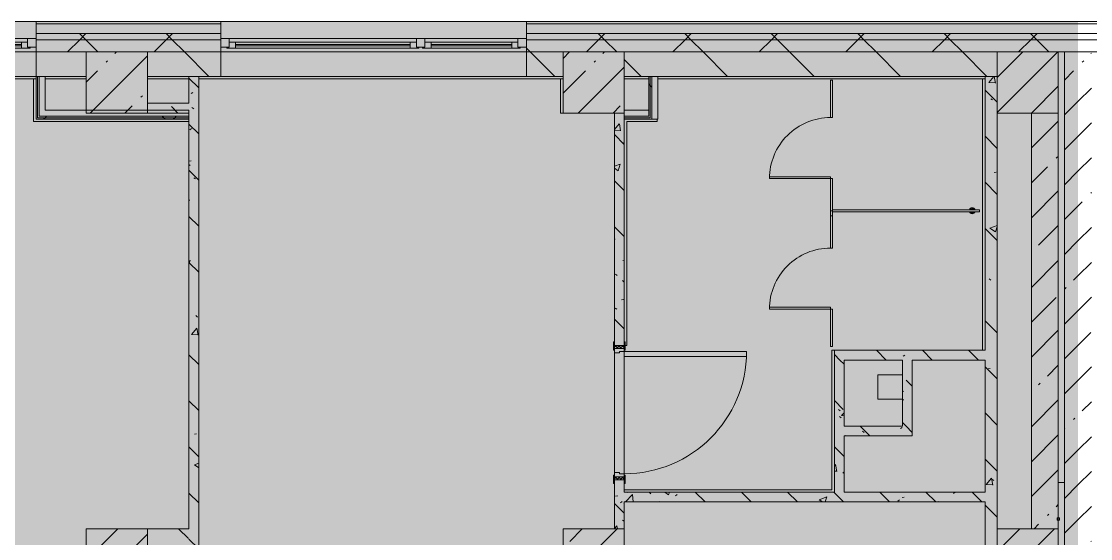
# Model space of a CAD drawing. Header units: millimetres. Extents: x 35157 to 232994, y -8553 to 29000.
# Drawn here: x 182203 to 190948, y 23120 to 27350 of the extents above; entities that cross this region are included whole.
import ezdxf

# ---------------------------------------------------------------- set-up
doc = ezdxf.new("R2010")
doc.units = ezdxf.units.MM
doc.layers.add('A-DETL-GENF-2', color=7, linetype='Continuous', lineweight=9, true_color=0xc0c0c0, transparency=0.4)
for name, color, linetype, lineweight, true_color in [('A-DOOR-3', 7, 'Continuous', 5, 0xaaaaaa), ('A-DOOR-4', 7, 'Continuous', 5, 0xe2e2e2), ('A-DOOR-5', 7, 'Continuous', 5, 0xb7b7b7), ('A-DOOR-6', 7, 'Continuous', 5, 0x737373), ('A-DOOR-FRAM-2', 7, 'Continuous', 5, 0xe2e2e2), ('A-DOOR-FRAM-3', 7, 'Continuous', 5, 0xaaaaaa), ('A-DOOR-FRAM-4', 7, 'Continuous', 5, 0xb7b7b7), ('A-FLOR-2', 7, 'Continuous', 5, 0xb7b7b7), ('A-GENM-1', 7, 'Continuous', 5, 0x737373), ('A-GENM-2', 7, 'Continuous', 5, 0xe2ddcd), ('A-GLAZ-3', 7, 'Continuous', 5, 0x737373), ('A-WALL-10', 7, 'Continuous', 9, 0x737373), ('A-WALL-11', 7, 'Continuous', 5, 0x737373), ('I-WALL-21', 7, 'Continuous', 5, 0xe7e7e7), ('I-WALL-22', 7, 'Continuous', 9, 0xe7e7e7), ('I-WALL-24', 7, 'Continuous', 5, 0x737373), ('I-WALL-25', 7, 'Continuous', 5, 0x787878), ('S-COLS-2', 7, 'Continuous', 5, 0x737373)]:
    doc.layers.add(name, color=color, linetype=linetype, lineweight=lineweight, true_color=true_color)
for name, color, linetype, lineweight in [('A-WALL', 7, 'Continuous', 9), ('A-WALL-9', 7, 'Continuous', 5), ('I-WALL-23', 7, 'Continuous', 5), ('S-COLS-1', 7, 'Continuous', 5)]:
    doc.layers.add(name, color=color, linetype=linetype, lineweight=lineweight)
pattern_1 = [(45, (105984, 0), (-285.1231, 285.1231), []), (45, (106269.13, 0), (-285.1231, 285.1231), [504.031, -100.806, 16.764, -84.042])]
pattern_2 = [(135, (105984, 0), (-377.1708, -377.1708), [533.4, -88.9, 17.78, -88.9]), (135, (105984, 376.94), (-377.1708, -377.1708), []), (50, (105984, 0), (637.6445, -55.7866), [66.675, -733.425]), (355, (105984, 0), (-123.3494, 668.699), [53.34, -586.74]), (100.451, (106037.14, -4.65), (514.299, 612.908), [56.665, -623.315]), (46.184, (105984, 177.8), (948.7764, -147.15), [100.012, -1100.137]), (96.636, (106063.1, 165.5), (830.909, 865.997), [84.998, -934.973]), (351.184, (105984, 177.8), (830.918, 865.988), [80.01, -880.11]), (21, (106072.9, 133.35), (530.6506, -357.9283), [66.675, -733.425]), (326, (106072.9, 133.35), (216.308, 644.6585), [53.34, -586.74]), (71.451, (106117.1, 103.5), (746.9596, 286.7243), [56.665, -623.315]), (37.5, (105984, 0), (10.81053, 295.9426), [16.764, -562.864, 16.764, -578.866, -588.962]), (37.5, (105984, 0), (10.81053, 295.9426), [-1175.258, 16.764, -572.198]), (7.5, (105984, 0), (233.8692, 350.6318), [16.764, -322.834, 16.764, -549.529, -224.472]), (7.5, (105984, 0), (233.8692, 350.6318), [-905.891, 16.764, -207.708]), (327.5, (105785.76, 0), (474.5678, -20.0513), [16.764, -205.486, 16.764, -676.656, -920.115]), (327.5, (105785.76, 0), (474.5678, -20.0513), [-915.67, 16.764, -903.351]), (317.5, (105696.86, 0), (518.4522, 88.9934), [16.764, -272.161, 16.764, -443.738, -653.415]), (317.5, (105696.86, 0), (518.4522, 88.9934), [-749.427, 16.764, -636.651])]
pattern_3 = [(45, (105984, 0), (-353.5534, 353.5534), []), (135, (105984, 0), (-353.5534, -353.5534), [])]
pattern_4 = [(45, (105984, 0), (-530.33, 530.33), []), (135, (105984, 0), (-530.33, -530.33), [])]

# ---------------------------------------------------------------- blocks, each defined once
blk = doc.blocks.new('BSC_Колонна _Прямоугольная - 500х500-23287078-2_4_2_птичка')
at = {"layer": 'S-COLS-1'}
h = blk.add_hatch(dxfattribs=at)
h.set_pattern_fill('FP_98', color=256, style=0, pattern_type=2)
h.set_pattern_definition([(45, (-84450, -22950), (-285.1231, 285.1231), []), (45, (-84164.88, -22950), (-285.1231, 285.1231), [504.031, -100.806, 16.764, -84.042])])
h.paths.add_polyline_path([(-250, -250), (250, -250), (250, 250), (-250, 250), (-250, -160)])
at = {"layer": 'S-COLS-2'}
for p, q in [((250, 250), (-250, 250)), ((-250, 250), (-250, -250)), ((250, -250), (250, 250)), ((-250, -250), (250, -250))]:
    blk.add_line(p, q, dxfattribs=at)
blk = doc.blocks.new('BSC_Колонна _Прямоугольная - 500х500-V115-2_4_2_птичка')
at = {"layer": 'S-COLS-1'}
h = blk.add_hatch(dxfattribs=at)
h.set_pattern_fill('FP_118', color=256, style=0, pattern_type=2)
h.set_pattern_definition([(45, (-77000, -22950), (-285.1231, 285.1231), []), (45, (-76714.88, -22950), (-285.1231, 285.1231), [504.031, -100.806, 16.764, -84.042])])
h.paths.add_polyline_path([(-250, -250), (250, -250), (250, 250), (-250, 250), (-250, -160)])
at = {"layer": 'S-COLS-2'}
for p, q in [((250, 250), (-250, 250)), ((-250, 250), (-250, -250)), ((250, -250), (250, 250)), ((-250, -250), (250, -250))]:
    blk.add_line(p, q, dxfattribs=at)
blk = doc.blocks.new('110_Дверь_СКБ_1Ст_Внутренняя1 - Д-4 1100x2100h_су мгн-32391219-2_4_2_птичка')
at = {"layer": 'A-DOOR-3'}
h = blk.add_hatch(dxfattribs=at)
h.set_pattern_fill('FP_39', color=256, style=0, pattern_type=2)
h.set_pattern_definition([(135, (1751.41, 104.685), (-14.14214, -14.14214), []), (225, (1751.41, 104.685), (14.14214, -14.14214), [])])
h.paths.add_polyline_path([(562.5, 40), (537.5, 40), (537.5, -40), (562.5, -40)])
at = {"layer": 'A-DOOR-4'}
h = blk.add_hatch(color=256, dxfattribs=at)
h.paths.add_polyline_path([(537.5, 40), (512.5, 40), (512.5, 0), (502.5, 0), (502.5, -40), (537.5, -40)])
h.paths.add_polyline_path([(-477.5, 0), (-487.5, 0), (-487.5, 40), (-512.5, 40), (-512.5, -40), (-477.5, -40)])
at = {"layer": 'A-DOOR-FRAM-2'}
for points in [[(-447.5, 40), (-447.5, 1040), (-487.5, 1040), (-487.5, 40)], [(-497.5, 40), (-497.5, 48), (-567.5, 48), (-567.5, 40)], [(592.5, 48), (522.5, 48), (522.5, 40), (592.5, 40)], [(-497.5, -40), (-567.5, -40), (-567.5, -48), (-497.5, -48)], [(592.5, -48), (592.5, -40), (522.5, -40), (522.5, -48)]]:
    blk.add_hatch(color=256, dxfattribs=at).paths.add_polyline_path(points)
at = {"layer": 'A-DOOR-FRAM-3'}
h = blk.add_hatch(dxfattribs=at)
h.set_pattern_fill('FP_40', color=256, style=0, pattern_type=2)
h.set_pattern_definition([(45, (-371.384, 104.685), (-14.1421, 14.1421), []), (135, (-371.384, 104.685), (-14.1421, -14.1421), [])])
h.paths.add_polyline_path([(-512.5, 40), (-537.5, 40), (-537.5, -40), (-512.5, -40)])
at = {"layer": 'A-DOOR-5'}
for p, q in [((-487.5, 1040), (-487.5, 40)), ((-447.5, 1040), (-487.5, 1040)), ((-447.5, 40), (-447.5, 1040)), ((-487.5, 40), (-447.5, 40))]:
    blk.add_line(p, q, dxfattribs=at)
blk.add_arc((-487.5, 40), 1000, 360, 90, dxfattribs=at)
at = {"layer": 'A-DOOR-FRAM-4'}
for p, q in [((-497.5, 48), (-567.5, 48)), ((-567.5, 48), (-567.5, 40)), ((-567.5, 40), (-497.5, 40)), ((-512.5, 40), (-537.5, 40)), ((-537.5, 40), (-537.5, -40)), ((-487.5, 40), (-512.5, 40)), ((-512.5, 40), (-512.5, -40)), ((-512.5, -40), (-512.5, 40)), ((-497.5, 40), (-512.5, 40)), ((-512.5, 40), (-512.5, 39)), ((-512.5, 39), (-497.5, 39)), ((-497.5, 40), (-497.5, 48)), ((-497.5, 39), (-497.5, 40)), ((-487.5, 0), (-487.5, 40)), ((-477.5, 0), (-487.5, 0)), ((-477.5, -40), (-477.5, 0)), ((512.5, 0), (502.5, 0)), ((502.5, 0), (502.5, -40)), ((512.5, 40), (512.5, 0)), ((537.5, 40), (512.5, 40)), ((592.5, 48), (522.5, 48)), ((522.5, 48), (522.5, 40)), ((537.5, 40), (522.5, 40)), ((522.5, 40), (522.5, 39)), ((522.5, 40), (592.5, 40)), ((522.5, 39), (537.5, 39)), ((537.5, -40), (537.5, 40)), ((562.5, 40), (537.5, 40)), ((537.5, 40), (537.5, -40)), ((537.5, 39), (537.5, 40)), ((562.5, -40), (562.5, 40)), ((592.5, 40), (592.5, 48)), ((-497.5, -40), (-567.5, -40)), ((-567.5, -40), (-567.5, -48)), ((-567.5, -48), (-497.5, -48)), ((-537.5, -40), (-512.5, -40)), ((-497.5, -39), (-512.5, -39)), ((-512.5, -39), (-512.5, -40)), ((-512.5, -40), (-477.5, -40)), ((-512.5, -40), (-497.5, -40)), ((-497.5, -40), (-497.5, -39)), ((-497.5, -48), (-497.5, -40)), ((502.5, -40), (537.5, -40)), ((537.5, -39), (522.5, -39)), ((522.5, -39), (522.5, -40)), ((522.5, -40), (537.5, -40)), ((592.5, -40), (522.5, -40)), ((522.5, -40), (522.5, -48)), ((522.5, -48), (592.5, -48)), ((537.5, -40), (537.5, -39)), ((537.5, -40), (562.5, -40)), ((592.5, -48), (592.5, -40))]:
    blk.add_line(p, q, dxfattribs=at)
blk = doc.blocks.new('120_Окно_СКБ_2Ст - 120_Окно_СКБ_2Ст 2500х2500 _мал створка справа_-23206729-2_4_2_птичка')
at = {"layer": 'A-GLAZ-3'}
for p, q in [((-1250, -75), (-1250, -5)), ((-1250, -5), (-1180, -5)), ((1250, -5), (-1250, -5)), ((-1180, -75), (-1250, -75)), ((-1250, -75), (-1200, -75)), ((-1180, -75), (-1200, -75)), ((-1200, -75), (-1200, -85)), ((-1200, -85), (370, -85)), ((370, -85), (-1200, -85)), ((-1180, -5), (-1180, -75)), ((350, -35), (-1180, -35)), ((-1180, -35), (-1180, -75)), ((-1130, -85), (-1130, -35)), ((-1130, -55), (300, -55)), ((300, -65), (-1130, -65)), ((300, -85), (300, -35)), ((350, -75), (350, -5)), ((350, -5), (420, -5)), ((350, -75), (350, -35)), ((420, -75), (350, -75)), ((370, -75), (350, -75)), ((370, -75), (400, -75)), ((370, -85), (370, -75)), ((420, -75), (400, -75)), ((400, -75), (400, -85)), ((400, -85), (1200, -85)), ((1200, -85), (400, -85)), ((420, -5), (420, -75)), ((1180, -35), (420, -35)), ((420, -35), (420, -75)), ((470, -85), (470, -35)), ((470, -55), (1130, -55)), ((1130, -65), (470, -65)), ((1130, -85), (1130, -35)), ((1180, -75), (1180, -5)), ((1180, -5), (1250, -5)), ((1180, -75), (1180, -35)), ((1250, -75), (1180, -75)), ((1200, -75), (1180, -75)), ((1200, -75), (1250, -75)), ((1200, -85), (1200, -75)), ((1250, -5), (1250, -75))]:
    blk.add_line(p, q, dxfattribs=at)
blk = doc.blocks.new('120_Окно_СКБ_2Ст - 120_Окно_СКБ_2Ст 2100х2400 _мал створка справа_-19092174-2_4_2_птичка')
at = {"layer": 'A-GLAZ-3'}
for p, q in [((-1050, -75), (-1050, -5)), ((-1050, -5), (-980, -5)), ((1050, -5), (-1050, -5)), ((-980, -75), (-1050, -75)), ((-1050, -75), (-1000, -75)), ((-980, -75), (-1000, -75)), ((-1000, -75), (-1000, -85)), ((-1000, -85), (170, -85)), ((170, -85), (-1000, -85)), ((-980, -5), (-980, -75)), ((150, -35), (-980, -35)), ((-980, -35), (-980, -75)), ((-930, -85), (-930, -35)), ((-930, -55), (100, -55)), ((100, -65), (-930, -65)), ((100, -85), (100, -35)), ((150, -75), (150, -5)), ((150, -5), (220, -5)), ((150, -75), (150, -35)), ((220, -75), (150, -75)), ((170, -75), (150, -75)), ((170, -75), (200, -75)), ((170, -85), (170, -75)), ((220, -75), (200, -75)), ((200, -75), (200, -85)), ((200, -85), (1000, -85)), ((1000, -85), (200, -85)), ((220, -5), (220, -75)), ((980, -35), (220, -35)), ((220, -35), (220, -75)), ((270, -85), (270, -35)), ((270, -55), (930, -55)), ((930, -65), (270, -65)), ((930, -85), (930, -35)), ((980, -75), (980, -5)), ((980, -5), (1050, -5)), ((980, -75), (980, -35)), ((1050, -75), (980, -75)), ((1000, -75), (980, -75)), ((1000, -75), (1050, -75)), ((1000, -85), (1000, -75)), ((1050, -5), (1050, -75))]:
    blk.add_line(p, q, dxfattribs=at)
blk = doc.blocks.new('BSC_Колонна _Прямоугольная - 500х500-V171-2_4_2_птичка')
at = {"layer": 'S-COLS-1'}
h = blk.add_hatch(dxfattribs=at)
h.set_pattern_fill('FP_158', color=256, style=0, pattern_type=2)
h.set_pattern_definition([(45, (-80900, -22950), (-285.1231, 285.1231), []), (45, (-80614.88, -22950), (-285.1231, 285.1231), [504.031, -100.806, 16.764, -84.042])])
h.paths.add_polyline_path([(-250, -250), (250, -250), (250, 250), (-250, 250), (-250, -160)])
at = {"layer": 'S-COLS-2'}
for p, q in [((250, 250), (-250, 250)), ((-250, 250), (-250, -250)), ((250, -250), (250, 250)), ((-250, -250), (250, -250))]:
    blk.add_line(p, q, dxfattribs=at)
blk = doc.blocks.new('131_Сантехническая перегородка_Дверь - СД-1-V211-2_4_2_птичка')
at = {"layer": 'A-GENM-2'}
for points in [[(0, -8), (305.2, -8), (305.2, 8), (0, 8)], [(805.2, -8), (1110.4, -8), (1110.4, 8), (805.2, 8)]]:
    blk.add_hatch(color=256, dxfattribs=at).paths.add_polyline_path(points)
at = {"layer": 'A-DOOR-6'}
for p, q in [((321.2, 508), (305.2, 508)), ((305.2, 8), (305.2, 508)), ((321.2, 8), (321.2, 508)), ((321.2, 8), (305.2, 8))]:
    blk.add_line(p, q, dxfattribs=at)
blk.add_arc((305.2, 8), 500, 360, 90, dxfattribs=at)
at = {"layer": 'A-GENM-1'}
for p, q in [((305.2, 8), (0, 8)), ((0, 8), (0, -8)), ((305.2, -8), (305.2, 8)), ((1110.4, 8), (805.2, 8)), ((805.2, 8), (805.2, -8)), ((1110.4, -8), (1110.4, 8)), ((0, -8), (305.2, -8)), ((805.2, -8), (1110.4, -8))]:
    blk.add_line(p, q, dxfattribs=at)
blk = doc.blocks.new('131_Сантехническая перегородка 8 - СП-1-30911291-2_4_2_птичка')
at = {"layer": 'A-GENM-2'}
blk.add_hatch(color=256, dxfattribs=at).paths.add_polyline_path([(0, 8), (0, -8), (1200, -8), (1200, 8)])
at = {"layer": 'A-GENM-1'}
for p, q in [((1200, 8), (0, 8)), ((0, 8), (0, -8)), ((1200, -8), (1200, 8)), ((0, -8), (1200, -8))]:
    blk.add_line(p, q, dxfattribs=at)
at = {"layer": 'A-GENM-1', "flags": 128}
for points in [[(71.5, 8), (71.1, 8.5), (70.8, 9), (70.4, 9.5), (70, 9.9), (69.6, 10.4), (69.2, 10.8), (68.8, 11.2), (68.3, 11.6), (67.8, 12), (67.3, 12.3), (66.8, 12.7), (66.3, 13), (65.8, 13.3), (65.3, 13.6), (64.7, 13.8), (64.2, 14), (63.6, 14.3), (63, 14.4), (62.4, 14.6), (61.9, 14.7), (61.3, 14.9), (60.7, 14.9), (60.1, 15), (59.5, 15.1), (58.9, 15.1), (58.3, 15.1), (57.7, 15), (57.1, 15), (56.5, 14.9), (55.9, 14.8), (55.3, 14.7), (54.7, 14.5), (54.1, 14.4), (53.5, 14.2), (53, 13.9), (52.4, 13.7), (51.9, 13.4), (51.4, 13.2), (50.8, 12.9), (50.3, 12.5), (49.8, 12.2), (49.3, 11.8), (48.9, 11.4), (48.4, 11), (48, 10.6), (47.6, 10.2), (47.2, 9.7), (46.8, 9.3), (46.4, 8.8), (46.1, 8.3), (45.9, 8)], [(45.9, -8), (46.3, -8.5), (46.6, -9), (47, -9.5), (47.4, -9.9), (47.8, -10.4), (48.2, -10.8), (48.6, -11.2), (49.1, -11.6), (49.6, -12), (50, -12.3), (50.5, -12.7), (51.1, -13), (51.6, -13.3), (52.1, -13.6), (52.7, -13.8), (53.2, -14), (53.8, -14.3), (54.4, -14.4), (54.9, -14.6), (55.5, -14.7), (56.1, -14.9), (56.7, -14.9), (57.3, -15), (57.9, -15.1), (58.5, -15.1), (59.1, -15.1), (59.7, -15), (60.3, -15), (60.9, -14.9), (61.5, -14.8), (62.1, -14.7), (62.7, -14.5), (63.3, -14.4), (63.8, -14.2), (64.4, -13.9), (65, -13.7), (65.5, -13.4), (66, -13.2), (66.6, -12.9), (67.1, -12.5), (67.6, -12.2), (68, -11.8), (68.5, -11.4), (69, -11), (69.4, -10.6), (69.8, -10.2), (70.2, -9.7), (70.6, -9.3), (70.9, -8.8), (71.3, -8.3), (71.5, -8)]]:
    blk.add_lwpolyline(points, dxfattribs=at)
at = {"layer": 'A-GENM-1'}
for radius, start, end in [(24.6, 19.91127, 160.08873), (17.6, 45, 135), (17.6, 45, 135), (15.1, 45, 135), (24.6, 199.91127, 340.08873), (17.6, 225, 315), (17.6, 225, 315), (15.1, 225, 315)]:
    blk.add_arc((58.7, 0), radius, start, end, dxfattribs=at)

msp = doc.modelspace()

# ---------------------------------------------------------------- hatches: boundary and pattern name
at = {"layer": 'A-DETL-GENF-2'}
msp.add_hatch(color=256, dxfattribs=at).paths.add_polyline_path([(181824.9, -280), (181844, -280), (181844, 3300), (190844, 3300), (190844, 27350), (147894, 27350), (147894, 23778), (144744, 23778), (144744, -280), (180897.4, -280)])
at = {"layer": 'A-WALL-9'}
h = msp.add_hatch(dxfattribs=at)
h.set_pattern_fill('FP_89', color=256, style=0, pattern_type=2)
h.set_pattern_definition(pattern_3)
h.paths.add_polyline_path([(190787.9, 27200), (190844, 27200), (190844, 27250), (186334, 27250), (186334, 27200), (190172.6, 27200)])
h.paths.add_polyline_path([(182752.5, 27200), (183834, 27200), (183834, 27250), (182324, 27250), (182324, 27200)])
h.paths.add_polyline_path([(173477.3, 27200), (173944, 27200), (173941, 27250), (172144, 27250), (172144, 27200), (172549.7, 27200)])
h.paths.add_polyline_path([(174844, 27200), (180224, 27200), (180224, 27250), (174844, 27250)])
h.paths.add_polyline_path([(171244, 27200), (171244, 27250), (170164, 27250), (170164, 27200), (170939.2, 27200)])
h.paths.add_polyline_path([(155644.3, 27200), (156744.2, 27200), (156744.2, 27250), (155644.3, 27250)])
h.paths.add_polyline_path([(165844, 27200), (167024, 27200), (167024, 27250), (165844, 27250)])
h.paths.add_polyline_path([(163144, 27200), (163144, 27250), (161893.9, 27250), (161893.9, 27200), (162810.8, 27200)])
h.paths.add_polyline_path([(160492, 27200), (160993.9, 27200), (160993.9, 27250), (159844.2, 27250), (159844.2, 27200)])
h.paths.add_polyline_path([(148044, 27200), (150391, 27200), (150391, 27250), (147994, 27250), (147994, 27200)])
h.paths.add_polyline_path([(154744.3, 27200), (154744.3, 27250), (153491, 27250), (153491, 27200), (153999.3, 27200)])
h = msp.add_hatch(dxfattribs=at)
h.set_pattern_fill('FP_89', color=256, style=0, pattern_type=2)
h.set_pattern_definition(pattern_3)
h.paths.add_polyline_path([(190184, 27100), (190844, 27100), (190844, 27200), (186334, 27200), (186334, 27100), (190172.6, 27100)])
h.paths.add_polyline_path([(173477.3, 27100), (173944, 27100), (173941, 27200), (172144, 27200), (172144, 27100), (172744, 27100)])
h.paths.add_polyline_path([(171244, 27100), (171244, 27200), (170164, 27200), (170164, 27100), (170939.2, 27100)])
h.paths.add_polyline_path([(174844, 27100), (180224, 27100), (180224, 27200), (174844, 27200)])
h.paths.add_polyline_path([(183834, 27100), (183834, 27200), (182324, 27200), (182324, 27100), (183680, 27100)])
h.paths.add_polyline_path([(163144, 27100), (163144, 27200), (161893.9, 27200), (161893.9, 27100), (162810.8, 27100)])
h.paths.add_polyline_path([(167024, 27100), (167024, 27200), (165844, 27200), (165844, 27100), (166984.6, 27100)])
h.paths.add_polyline_path([(159844.2, 27100), (160993.9, 27100), (160993.9, 27200), (159844.2, 27200)])
h.paths.add_polyline_path([(150391, 27100), (150391, 27200), (148044, 27200), (148044, 27100), (149361.7, 27100)])
h.paths.add_polyline_path([(153491, 27100), (154744.3, 27100), (154744.3, 27200), (153491, 27200)])
h.paths.add_polyline_path([(155644.3, 27100), (156744.2, 27100), (156744.2, 27200), (155644.3, 27200)])
h = msp.add_hatch(dxfattribs=at)
h.set_pattern_fill('FP_89', color=256, style=0, pattern_type=2)
h.set_pattern_definition(pattern_3)
h.paths.add_polyline_path([(194810.2, 27200), (199144, 27200), (199144, 27250), (190844, 27250), (190844, 27200), (193882.7, 27200)])
h = msp.add_hatch(dxfattribs=at)
h.set_pattern_fill('FP_89', color=256, style=0, pattern_type=2)
h.set_pattern_definition(pattern_3)
h.paths.add_polyline_path([(199044, 27100), (199044, 27200), (190844, 27200), (190844, 27100), (198520.3, 27100)])
at = {"layer": 'I-WALL-21'}
for points in [[(182399, 26625), (182399, 26900), (182349, 26900), (182349, 26625)], [(187409, 26550), (187409, 26900), (187359, 26900), (187359, 26550), (187390.1, 26550)], [(183574, 26575), (183574, 26625), (182349, 26625), (182349, 26575), (182752.5, 26575)]]:
    msp.add_hatch(color=256, dxfattribs=at).paths.add_polyline_path(points)
at = {"layer": 'I-WALL-22'}
msp.add_hatch(color=256, dxfattribs=at).paths.add_polyline_path([(187334, 26575), (187334, 26625), (187134, 26625), (187134, 26575)])
at = {"layer": 'I-WALL-23'}
h = msp.add_hatch(dxfattribs=at)
h.set_pattern_fill('FP_100', color=256, style=0, pattern_type=2)
h.set_pattern_definition([(135, (105984, 0), (-353.5534, -353.5534), [])])
h.paths.add_polyline_path([(186334, 26900), (186634, 26900), (186634, 27100), (186334, 27100), (186334, 26974.9)])
h.paths.add_polyline_path([(190184, 26900), (190184, 27100), (187134, 27100), (187134, 26900), (190172.6, 26900)])
h.paths.add_polyline_path([(179524, 26900), (179524, 27100), (176794, 27100), (176794, 26900), (179042.4, 26900)])
h.paths.add_polyline_path([(173944, 26900), (173941, 27100), (172744, 27100), (172744, 26900), (173941, 26900)])
h.paths.add_polyline_path([(180224, 26900), (180224, 27100), (180024, 27100), (180024, 26900)])
h.paths.add_polyline_path([(174844, 26900), (176294, 26900), (176294, 27100), (174844, 27100)])
h.paths.add_polyline_path([(182734, 26900), (182734, 27100), (182324, 27100), (182324, 26900)])
h.paths.add_polyline_path([(183834, 26900), (183834, 27100), (183234, 27100), (183234, 26900), (183680, 26900)])
h.paths.add_polyline_path([(162347, 26900), (163144, 26900), (163144, 27100), (161893.9, 27100), (161893.9, 26900)])
h.paths.add_polyline_path([(159844.2, 26900), (160993.9, 26900), (160993.9, 27100), (159844.2, 27100)])
h.paths.add_polyline_path([(165844, 26900), (167044, 26900), (167044, 27100), (165844, 27100)])
h.paths.add_polyline_path([(170448.8, 26900), (171244, 26900), (171244, 27100), (170144, 27100), (170144, 26900)])
h.paths.add_polyline_path([(156348.8, 26900), (156744.2, 26900), (156744.2, 27100), (156348.8, 27100)])
h = msp.add_hatch(dxfattribs=at)
h.set_pattern_fill('FP_97', color=256, style=0, pattern_type=2)
h.set_pattern_definition(pattern_1)
h.paths.add_polyline_path([(190844, 18370), (190844, 27100), (190734, 27100), (190734, 18370)])
h = msp.add_hatch(dxfattribs=at)
h.set_pattern_fill('FP_97', color=256, style=0, pattern_type=2)
h.set_pattern_definition(pattern_1)
h.paths.add_polyline_path([(190954, 18370), (190954, 27100), (190844, 27100), (190844, 18370)])
h = msp.add_hatch(dxfattribs=at)
h.set_pattern_fill('FP_188', color=256, style=0, pattern_type=2)
h.set_pattern_definition(pattern_4)
h.paths.add_polyline_path([(187346.5, 26575), (187346.5, 26900), (187334, 26900), (187334, 26575)])
h = msp.add_hatch(dxfattribs=at)
h.set_pattern_fill('FP_188', color=256, style=0, pattern_type=2)
h.set_pattern_definition(pattern_4)
h.paths.add_polyline_path([(187359, 26562.5), (187359, 26900), (187346.5, 26900), (187346.5, 26562.5)])
h = msp.add_hatch(dxfattribs=at)
h.set_pattern_fill('FP_97', color=256, style=0, pattern_type=2)
h.set_pattern_definition(pattern_1)
h.paths.add_polyline_path([(190684, 15150), (190684, 15530), (190464, 15530), (190464, 15150)])
h.paths.add_polyline_path([(190464, 18570), (190684, 18570), (190684, 18600), (190464, 18600)])
h.paths.add_polyline_path([(190684, 19100), (190684, 22700), (190464, 22700), (190464, 19100), (190472.5, 19100)])
h.paths.add_polyline_path([(190588.1, 23200), (190684, 23200), (190684, 26600), (190464, 26600), (190464, 23200)])
h = msp.add_hatch(dxfattribs=at)
h.set_pattern_fill('FP_188', color=256, style=0, pattern_type=2)
h.set_pattern_definition(pattern_4)
h.paths.add_polyline_path([(183574, 26550), (183574, 26562.5), (182324, 26562.5), (182324, 26550), (182752.5, 26550)])
h = msp.add_hatch(dxfattribs=at)
h.set_pattern_fill('FP_188', color=256, style=0, pattern_type=2)
h.set_pattern_definition(pattern_4)
h.paths.add_polyline_path([(183574, 26562.5), (183574, 26575), (182336.5, 26575), (182336.5, 26562.5), (182752.5, 26562.5)])
at = {"layer": 'I-WALL-25'}
h = msp.add_hatch(dxfattribs=at)
h.set_pattern_fill('FP_105', color=256, style=0, pattern_type=2)
h.set_pattern_definition(pattern_2)
h.paths.add_polyline_path([(183574, 18800), (183654, 18800), (183654, 26900), (183574, 26900), (183574, 20476.2)])
h = msp.add_hatch(dxfattribs=at)
h.set_pattern_fill('FP_105', color=256, style=0, pattern_type=2)
h.set_pattern_definition(pattern_2)
h.paths.add_polyline_path([(190084.7, 18800), (190184, 18800), (190184, 26900), (190084.7, 26900), (190084.7, 20476.2)])
h = msp.add_hatch(dxfattribs=at)
h.set_pattern_fill('FP_105', color=256, style=0, pattern_type=2)
h.set_pattern_definition(pattern_2)
h.paths.add_polyline_path([(183574, 26600), (183574, 26680), (183234, 26680), (183234, 26600)])
h = msp.add_hatch(dxfattribs=at)
h.set_pattern_fill('FP_105', color=256, style=0, pattern_type=2)
h.set_pattern_definition(pattern_2)
h.paths.add_polyline_path([(187134, 23200), (187134, 23600), (187054, 23600), (187054, 23200)])
h.paths.add_polyline_path([(187134, 24700), (187134, 26600), (187054, 26600), (187054, 24700)])
h = msp.add_hatch(dxfattribs=at)
h.set_pattern_fill('FP_105', color=256, style=0, pattern_type=2)
h.set_pattern_definition(pattern_2)
h.paths.add_polyline_path([(189245.1, 24580), (190084.7, 24580), (190084.7, 24660), (188852.5, 24660), (188852.5, 24580), (188932.5, 24580)])
h = msp.add_hatch(dxfattribs=at)
h.set_pattern_fill('FP_105', color=256, style=0, pattern_type=2)
h.set_pattern_definition(pattern_2)
h.paths.add_polyline_path([(188852.5, 23500), (188932.5, 23500), (188932.5, 24580), (188852.5, 24580), (188852.5, 23946.9)])
h = msp.add_hatch(dxfattribs=at)
h.set_pattern_fill('FP_105', color=256, style=0, pattern_type=2)
h.set_pattern_definition(pattern_2)
h.paths.add_polyline_path([(189489.1, 24040), (189489.1, 24580), (189409.1, 24580), (189409.1, 24040)])
h = msp.add_hatch(dxfattribs=at)
h.set_pattern_fill('FP_105', color=256, style=0, pattern_type=2)
h.set_pattern_definition(pattern_2)
h.paths.add_polyline_path([(188932.5, 23960), (189489.1, 23960), (189489.1, 24040), (188932.5, 24040)])
h = msp.add_hatch(dxfattribs=at)
h.set_pattern_fill('FP_105', color=256, style=0, pattern_type=2)
h.set_pattern_definition(pattern_2)
h.paths.add_polyline_path([(189245.1, 23420), (190084.7, 23420), (190084.7, 23500), (187134, 23500), (187134, 23420), (188317.6, 23420)])
h = msp.add_hatch(dxfattribs=at)
h.set_pattern_fill('FP_105', color=256, style=0, pattern_type=2)
h.set_pattern_definition(pattern_2)
h.paths.add_polyline_path([(183574, 23120), (183574, 23200), (183234, 23200), (183234, 23120)])
at = {"layer": 'S-COLS-1'}
h = msp.add_hatch(dxfattribs=at)
h.set_pattern_fill('FP_97', color=256, style=0, pattern_type=2)
h.set_pattern_definition(pattern_1)
h.paths.add_polyline_path([(182734, 26600), (183234, 26600), (183234, 27100), (182734, 27100), (182734, 26675.5)])
h = msp.add_hatch(dxfattribs=at)
h.set_pattern_fill('FP_97', color=256, style=0, pattern_type=2)
h.set_pattern_definition(pattern_1)
h.paths.add_polyline_path([(187134, 26600), (187134, 27100), (186634, 27100), (186634, 26600)])
h = msp.add_hatch(dxfattribs=at)
h.set_pattern_fill('FP_97', color=256, style=0, pattern_type=2)
h.set_pattern_definition(pattern_1)
h.paths.add_polyline_path([(190563.3, 26600), (190684, 26600), (190684, 27100), (190184, 27100), (190184, 26600)])

# ---------------------------------------------------------------- linework, layer by layer
at = {"layer": 'A-FLOR-2'}
for p, q in [((182303, 26879), (180024, 26879)), ((182303, 26530), (182303, 26879)), ((186613, 26600), (186613, 26880)), ((190064.7, 24660), (190064.7, 26880)), ((186634, 26600), (186613, 26600)), ((183574, 26530), (182303, 26530)), ((187404, 26530), (187154, 26530)), ((187154, 26530), (187154, 24700)), ((187404, 26550), (187404, 26530)), ((187154, 24700), (187142, 24700)), ((188832.5, 23520), (188832.5, 24660)), ((188832.5, 24660), (188852.5, 24660)), ((189209.1, 24459.9), (189409.1, 24459.9)), ((189209.1, 24259.9), (189209.1, 24459.9)), ((189409.1, 24259.9), (189209.1, 24259.9)), ((190734, 23580), (190684, 23580)), ((187134, 23520), (188832.5, 23520))]:
    msp.add_line(p, q, dxfattribs=at)
at = {"layer": 'A-WALL'}
for p, q in [((199274, 27330), (186334, 27330)), ((199194, 27250), (186334, 27250)), ((199144, 27200), (186334, 27200))]:
    msp.add_line(p, q, dxfattribs=at)
at = {"layer": 'A-WALL-10'}
for p, q in [((183834, 27330), (182324, 27330)), ((183834, 27250), (182324, 27250)), ((183834, 27200), (182324, 27200)), ((182734, 27100), (182324, 27100)), ((183834, 27100), (183234, 27100)), ((186634, 27100), (186334, 27100)), ((190184, 27100), (187134, 27100)), ((182336.5, 26900), (182336.5, 26562.5)), ((182349, 26900), (182349, 26575)), ((183654, 26900), (183574, 26900)), ((187346.5, 26900), (187346.5, 26562.5)), ((187359, 26900), (187359, 26550)), ((190184, 26900), (190084.7, 26900)), ((187334, 26625), (187334, 26575)), ((182336.5, 26562.5), (183574, 26562.5)), ((182349, 26575), (183574, 26575)), ((187334, 26575), (187134, 26575)), ((187346.5, 26562.5), (187134, 26562.5))]:
    msp.add_line(p, q, dxfattribs=at)
at = {"layer": 'A-WALL-11'}
for p, q in [((182324, 27350), (161893.9, 27350)), ((182324, 27350), (182324, 27100)), ((183834, 27100), (183834, 27350)), ((186334, 27350), (186334, 27100)), ((182734, 27100), (183234, 27100)), ((186634, 27100), (187134, 27100)), ((190694, 23290.5), (190674, 23290.5)), ((190674, 23290.5), (190674, 23270.5)), ((190674, 23270.5), (190694, 23270.5)), ((190694, 23270.5), (190694, 23290.5))]:
    msp.add_line(p, q, dxfattribs=at)
at = {"layer": 'A-WALL-9'}
for p, q in [((199294, 27350), (182324, 27350)), ((190184, 27100), (199044, 27100))]:
    msp.add_line(p, q, dxfattribs=at)
at = {"layer": 'I-WALL-24'}
for p, q in [((180224, 27100), (182324, 27100)), ((182324, 27100), (182324, 26550)), ((182734, 26900), (182734, 27100)), ((183234, 27100), (183234, 26900)), ((183834, 26900), (183834, 27100)), ((183834, 27100), (186334, 27100)), ((186334, 27100), (186334, 26900)), ((186634, 26900), (186634, 27100)), ((187134, 27100), (187134, 26900)), ((190184, 26900), (190184, 27100)), ((190734, 27100), (190734, 18370)), ((182734, 26900), (180024, 26900)), ((182324.9, 26880), (180024, 26880)), ((182399, 26625), (182399, 26900)), ((182734, 26880), (182399, 26880)), ((183234, 26900), (183574, 26900)), ((183574, 26880), (183234, 26880)), ((183574, 26900), (183574, 26680)), ((186634, 26900), (183654, 26900)), ((183654, 18800), (183654, 26900)), ((186634, 26880), (183654, 26880)), ((187134, 26900), (190084.7, 26900)), ((187334, 26880), (187134, 26880)), ((187334, 26900), (187334, 26625)), ((187409, 26550), (187409, 26900)), ((190084.7, 26880), (187409, 26880)), ((190084.7, 26900), (190084.7, 24660)), ((190184.7, 26900), (190184, 26900)), ((190184.7, 23200), (190184.7, 26900)), ((183574, 26680), (183234, 26680)), ((183234, 26680), (183234, 26600)), ((183574, 26625), (182399, 26625)), ((183234, 26600), (183574, 26600)), ((183574, 26550), (183574, 26625)), ((183574, 26600), (183574, 23200)), ((187134, 26600), (187054, 26600)), ((187054, 26600), (187054, 24730)), ((187334, 26625), (187134, 26625)), ((187134, 26625), (187134, 24730)), ((190464, 26600), (190464, 23200)), ((190684, 26600), (190464, 26600)), ((190684, 23200), (190684, 26600)), ((182324, 26550), (183574, 26550)), ((187134, 26550), (187409, 26550)), ((190084.7, 24660), (188852.5, 24660)), ((188852.5, 24660), (188852.5, 23500)), ((187054, 23660), (187054, 24640)), ((187134, 24610), (187134, 23650)), ((188932.5, 24580), (189409.1, 24580)), ((188932.5, 24040), (188932.5, 24580)), ((189409.1, 24580), (189409.1, 24040)), ((189489.1, 24580), (190084.7, 24580)), ((189489.1, 23960), (189489.1, 24580)), ((190084.7, 24580), (190084.7, 23500)), ((189409.1, 24040), (188932.5, 24040)), ((188932.5, 23500), (188932.5, 23960)), ((188932.5, 23960), (189489.1, 23960)), ((187054, 23570), (187054, 23200)), ((187134, 23500), (187134, 23570)), ((188852.5, 23500), (187134, 23500)), ((190084.7, 23500), (188932.5, 23500)), ((187134, 23420), (190084.7, 23420)), ((187134, 23200), (187134, 23420)), ((190084.7, 23420), (190084.7, 18800)), ((183574, 23200), (183234, 23200))]:
    msp.add_line(p, q, dxfattribs=at)
at = {"layer": 'S-COLS-2'}
for p, q in [((183234, 27100), (182734, 27100)), ((182734, 27100), (182734, 26900)), ((183234, 26900), (183234, 27100)), ((187134, 27100), (186634, 27100)), ((186634, 27100), (186634, 26900)), ((187134, 26900), (187134, 27100)), ((190684, 27100), (190184, 27100)), ((190184, 27100), (190184, 26900)), ((190684, 26600), (190684, 27100)), ((182734, 26900), (182734, 26600)), ((183234, 26600), (183234, 26900)), ((186634, 26900), (186634, 26600)), ((187134, 26600), (187134, 26900)), ((190184, 26900), (190184, 26600)), ((182734, 26600), (183234, 26600)), ((186634, 26600), (187134, 26600)), ((190184, 26600), (190684, 26600))]:
    msp.add_line(p, q, dxfattribs=at)

# ---------------------------------------------------------------- block references
at = {"layer": 'A-DOOR-5', "rotation": 270}
msp.add_blockref('110_Дверь_СКБ_1Ст_Внутренняя1 - Д-4 1100x2100h_су мгн-32391219-2_4_2_птичка', (187094, 24162.5), dxfattribs=at)
at = {"layer": 'A-GENM-1'}
for name, p, rotation in [('131_Сантехническая перегородка_Дверь - СД-1-V211-2_4_2_птичка', (188829.5, 25758.6), 89.99999999997607), ('131_Сантехническая перегородка_Дверь - СД-1-V211-2_4_2_птичка', (188829.5, 24691), 89.99999999997607), ('131_Сантехническая перегородка 8 - СП-1-30911291-2_4_2_птичка', (190038.3, 25801.4), 180)]:
    msp.add_blockref(name, p, dxfattribs=dict(at, rotation=rotation))
at = {"layer": 'A-GLAZ-3'}
for name, p in [('120_Окно_СКБ_2Ст - 120_Окно_СКБ_2Ст 2100х2400 _мал створка справа_-19092174-2_4_2_птичка', (181274, 27215)), ('120_Окно_СКБ_2Ст - 120_Окно_СКБ_2Ст 2500х2500 _мал створка справа_-23206729-2_4_2_птичка', (185084, 27215))]:
    msp.add_blockref(name, p, dxfattribs=at)
at = {"layer": 'S-COLS-2'}
for name, p in [('BSC_Колонна _Прямоугольная - 500х500-V115-2_4_2_птичка', (182984, 22950)), ('BSC_Колонна _Прямоугольная - 500х500-V171-2_4_2_птичка', (186884, 22950)), ('BSC_Колонна _Прямоугольная - 500х500-23287078-2_4_2_птичка', (190434, 22950))]:
    msp.add_blockref(name, p, dxfattribs=at)

doc.saveas('drawing.dxf')
